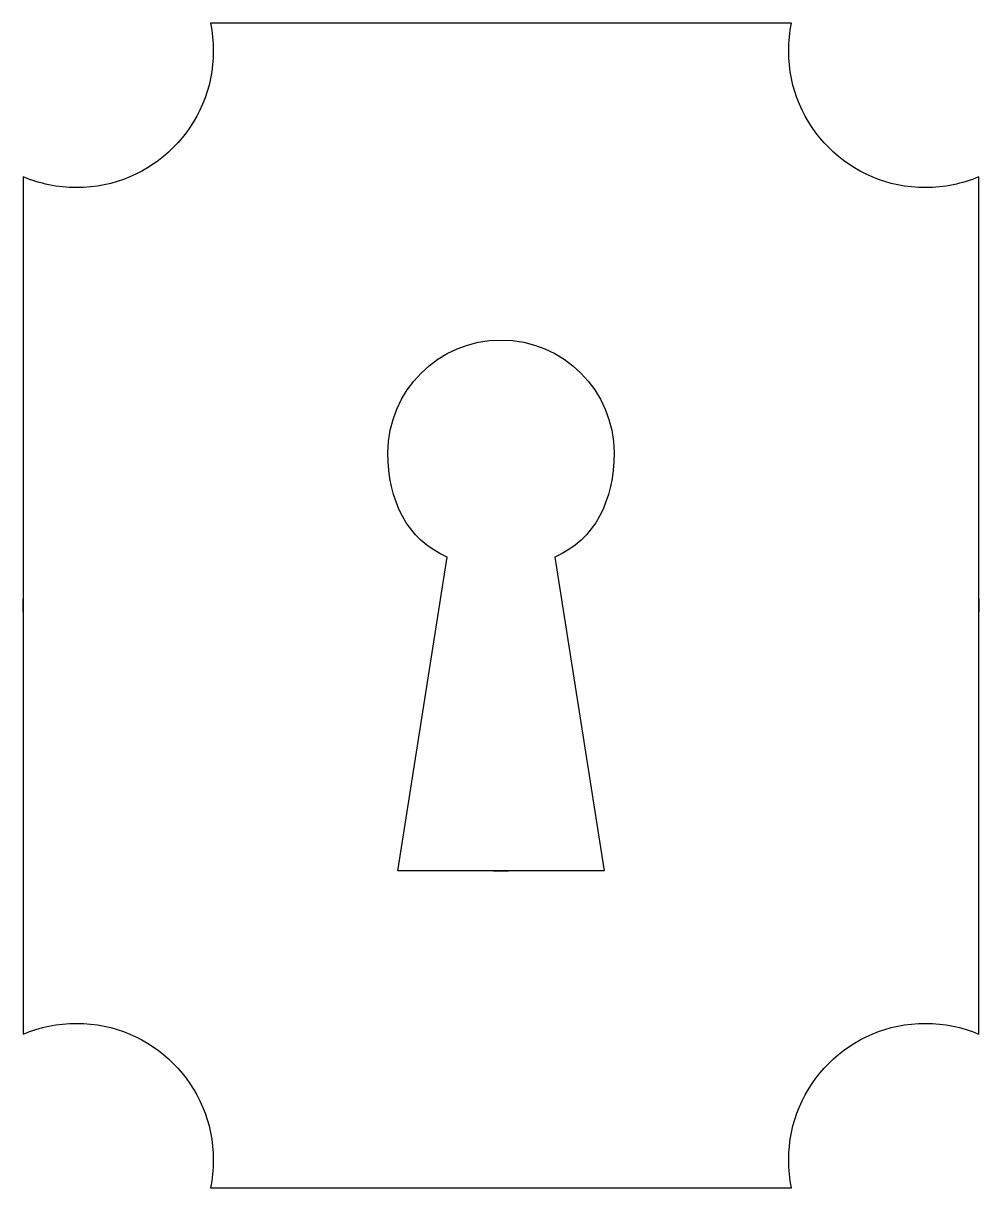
# Model space of a CAD drawing. Header units: centimetres. Extents: x -7.5 to 7.5, y -9.1 to 9.1.
import ezdxf

# ---------------------------------------------------------------- set-up
doc = ezdxf.new("R2010")
doc.units = ezdxf.units.CM
doc.header["$MEASUREMENT"] = 0
doc.layers.add('Camada 1', color=7, linetype='Continuous')

msp = doc.modelspace()

# ---------------------------------------------------------------- linework, layer by layer
at = {"layer": 'Camada 1'}
msp.add_open_spline([(7.46424, 0.09948), (7.46424, 0.09948), (7.46424, -6.70084), (7.46424, -6.70084), (7.46424, -6.70084), (7.20873, -6.59268), (6.92756, -6.53301), (6.6326, -6.53301), (6.6326, -6.53301), (5.45213, -6.53301), (4.49532, -7.48982), (4.49532, -8.67029), (4.49532, -8.67029), (4.49532, -8.8183), (4.51037, -8.96308), (4.53884, -9.1027), (4.53884, -9.1027), (4.53884, -9.1027), (0.00011, -9.1027), (0.00011, -9.1027), (0.00011, -9.1027), (0.00011, -9.1027), (-4.53903, -9.1027), (-4.53903, -9.1027), (-4.53903, -9.1027), (-4.51016, -8.96311), (-4.49508, -8.8183), (-4.49508, -8.67029), (-4.49508, -8.67029), (-4.49508, -7.48982), (-5.45213, -6.53301), (-6.63236, -6.53301), (-6.63236, -6.53301), (-6.92753, -6.53301), (-7.20849, -6.59267), (-7.46421, -6.70084), (-7.46421, -6.70084), (-7.46421, -6.70084), (-7.46421, 0.09948), (-7.46421, 0.09948), (-7.46421, 0.09948), (-7.46421, 0.09948), (-7.46421, -0.09938), (-7.46421, -0.09938), (-7.46421, -0.09938), (-7.46421, -0.09938), (-7.46421, 6.70116), (-7.46421, 6.70116), (-7.46421, 6.70116), (-7.20846, 6.593), (-6.92753, 6.5331), (-6.63236, 6.5331), (-6.63236, 6.5331), (-5.45213, 6.5331), (-4.49508, 7.49012), (-4.49508, 8.67038), (-4.49508, 8.67038), (-4.49508, 8.81849), (-4.51016, 8.96306), (-4.53903, 9.10268), (-4.53903, 9.10268), (-4.53903, 9.10268), (0.00013, 9.10267), (0.00013, 9.10267), (0.00013, 9.10267), (0.00013, 9.10267), (4.53885, 9.10267), (4.53885, 9.10267), (4.53885, 9.10267), (4.51041, 8.96305), (4.49533, 8.81848), (4.49533, 8.67037), (4.49533, 8.67037), (4.49533, 7.49012), (5.45214, 6.53309), (6.63261, 6.53309), (6.63261, 6.53309), (6.92754, 6.53309), (7.20871, 6.59299), (7.46425, 6.70115), (7.46425, 6.70115), (7.46425, 6.70115), (7.46425, -0.09938), (7.46425, -0.09938), (7.46425, -0.09938), (7.46425, -0.09938), (7.46424, 0.09948), (7.46424, 0.09948)], degree=3, knots=[0, 0, 0, 0, 0.04347826, 0.04347826, 0.04347826, 0.04347826, 0.08695652, 0.08695652, 0.08695652, 0.08695652, 0.13043478, 0.13043478, 0.13043478, 0.13043478, 0.17391304, 0.17391304, 0.17391304, 0.17391304, 0.2173913, 0.2173913, 0.2173913, 0.2173913, 0.26086957, 0.26086957, 0.26086957, 0.26086957, 0.30434783, 0.30434783, 0.30434783, 0.30434783, 0.34782609, 0.34782609, 0.34782609, 0.34782609, 0.39130435, 0.39130435, 0.39130435, 0.39130435, 0.43478261, 0.43478261, 0.43478261, 0.43478261, 0.47826087, 0.47826087, 0.47826087, 0.47826087, 0.52173913, 0.52173913, 0.52173913, 0.52173913, 0.56521739, 0.56521739, 0.56521739, 0.56521739, 0.60869565, 0.60869565, 0.60869565, 0.60869565, 0.65217391, 0.65217391, 0.65217391, 0.65217391, 0.69565217, 0.69565217, 0.69565217, 0.69565217, 0.73913043, 0.73913043, 0.73913043, 0.73913043, 0.7826087, 0.7826087, 0.7826087, 0.7826087, 0.82608696, 0.82608696, 0.82608696, 0.82608696, 0.86956522, 0.86956522, 0.86956522, 0.86956522, 0.91304348, 0.91304348, 0.91304348, 0.91304348, 1, 1, 1, 1], dxfattribs=at)
at = {"layer": 'Camada 1', "color": 7, "lineweight": 25}
msp.add_open_spline([(-0.11774, -4.15076), (-0.11774, -4.15076), (1.60996, -4.15076), (1.60996, -4.15076), (1.60996, -4.15076), (1.60996, -4.15076), (0.83865, 0.75705), (0.83865, 0.75705), (0.83865, 0.75705), (1.47296, 1.02528), (1.76639, 1.65288), (1.76639, 2.38434), (1.76639, 2.38434), (1.76639, 3.35991), (0.97526, 4.15062), (0.00011, 4.15062), (0.00011, 4.15062), (-0.97546, 4.15062), (-1.76617, 3.35991), (-1.76617, 2.38434), (-1.76617, 2.38434), (-1.76617, 1.65287), (-1.47293, 1.02528), (-0.83907, 0.75705), (-0.83907, 0.75705), (-0.83907, 0.75705), (-1.61017, -4.15076), (-1.61017, -4.15076), (-1.61017, -4.15076), (-1.61017, -4.15076), (0.11777, -4.15076), (0.11777, -4.15076), (0.11777, -4.15076), (0.11777, -4.15076), (-0.11774, -4.15076), (-0.11774, -4.15076)], degree=3, knots=[0, 0, 0, 0, 0.1, 0.1, 0.1, 0.1, 0.2, 0.2, 0.2, 0.2, 0.3, 0.3, 0.3, 0.3, 0.4, 0.4, 0.4, 0.4, 0.5, 0.5, 0.5, 0.5, 0.6, 0.6, 0.6, 0.6, 0.7, 0.7, 0.7, 0.7, 0.8, 0.8, 0.8, 0.8, 1, 1, 1, 1], dxfattribs=at)

doc.saveas('drawing.dxf')
